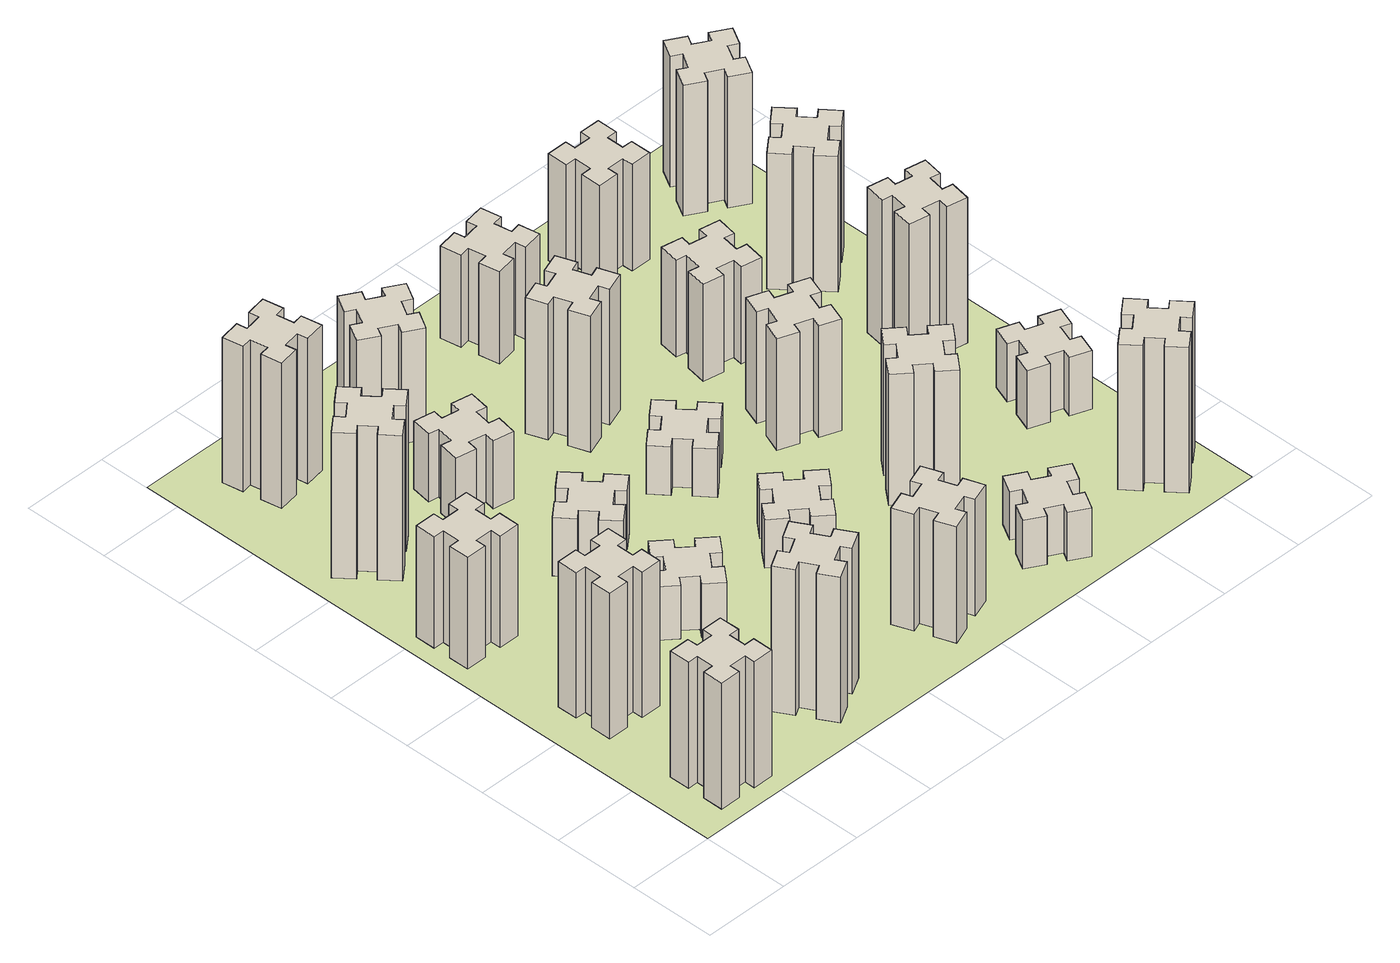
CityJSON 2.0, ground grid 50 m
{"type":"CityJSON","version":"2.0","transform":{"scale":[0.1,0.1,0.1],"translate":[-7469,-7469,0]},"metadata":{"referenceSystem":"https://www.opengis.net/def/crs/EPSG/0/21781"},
"CityObjects":{
"building1":{"type":"Building","attributes":{"class":"1000","function":"1000","usage":"1000","yearOfConstruction":2016,"roofType":"1000","measuredHeight":78,"storeysAboveGround":30,"storeysBelowGround":0},"geometry":[{"type":"Solid","lod":"1","boundaries":[[[[0,1,2,3,4,5,6,7,8,9,10,11,12,13,14,15,16,17,18,19]],[[17,16,20,21]],[[16,15,22,20]],[[15,14,23,22]],[[14,13,24,23]],[[13,12,25,24]],[[12,11,26,25]],[[11,10,27,26]],[[10,9,28,27]],[[9,8,29,28]],[[8,7,30,29]],[[7,6,31,30]],[[6,5,32,31]],[[5,4,33,32]],[[4,3,34,33]],[[3,2,35,34]],[[2,1,36,35]],[[1,0,37,36]],[[0,19,38,37]],[[19,18,39,38]],[[18,17,21,39]],[[24,25,26,27,28,29,30,31,32,33,34,35,36,37,38,39,21,20,22,23]]]]}]},
"building2":{"type":"Building","attributes":{"class":"1000","function":"1000","usage":"1000","yearOfConstruction":2016,"roofType":"1000","measuredHeight":90,"storeysAboveGround":30,"storeysBelowGround":0},"geometry":[{"type":"Solid","lod":"1","boundaries":[[[[40,41,42,43,44,45,46,47,48,49,50,51,52,53,54,55,56,57,58,59]],[[57,56,60,61]],[[56,55,62,60]],[[55,54,63,62]],[[54,53,64,63]],[[53,52,65,64]],[[52,51,66,65]],[[51,50,67,66]],[[50,49,68,67]],[[49,48,69,68]],[[48,47,70,69]],[[47,46,71,70]],[[46,45,72,71]],[[45,44,73,72]],[[44,43,74,73]],[[43,42,75,74]],[[42,41,76,75]],[[41,40,77,76]],[[40,59,78,77]],[[59,58,79,78]],[[58,57,61,79]],[[64,65,66,67,68,69,70,71,72,73,74,75,76,77,78,79,61,60,62,63]]]]}]},
"building3":{"type":"Building","attributes":{"class":"1000","function":"1000","usage":"1000","yearOfConstruction":2016,"roofType":"1000","measuredHeight":69,"storeysAboveGround":30,"storeysBelowGround":0},"geometry":[{"type":"Solid","lod":"1","boundaries":[[[[80,81,82,83,84,85,86,87,88,89,90,91,92,93,94,95,96,97,98,99]],[[97,96,100,101]],[[96,95,102,100]],[[95,94,103,102]],[[94,93,104,103]],[[93,92,105,104]],[[92,91,106,105]],[[91,90,107,106]],[[90,89,108,107]],[[89,88,109,108]],[[88,87,110,109]],[[87,86,111,110]],[[86,85,112,111]],[[85,84,113,112]],[[84,83,114,113]],[[83,82,115,114]],[[82,81,116,115]],[[81,80,117,116]],[[80,99,118,117]],[[99,98,119,118]],[[98,97,101,119]],[[104,105,106,107,108,109,110,111,112,113,114,115,116,117,118,119,101,100,102,103]]]]}]},
"building4":{"type":"Building","attributes":{"class":"1000","function":"1000","usage":"1000","yearOfConstruction":2016,"roofType":"1000","measuredHeight":90,"storeysAboveGround":30,"storeysBelowGround":0},"geometry":[{"type":"Solid","lod":"1","boundaries":[[[[120,121,122,123,124,125,126,127,128,129,130,131,132,133,134,135,136,137,138,139]],[[137,136,140,141]],[[136,135,142,140]],[[135,134,143,142]],[[134,133,144,143]],[[133,132,145,144]],[[132,131,146,145]],[[131,130,147,146]],[[130,129,148,147]],[[129,128,149,148]],[[128,127,150,149]],[[127,126,151,150]],[[126,125,152,151]],[[125,124,153,152]],[[124,123,154,153]],[[123,122,155,154]],[[122,121,156,155]],[[121,120,157,156]],[[120,139,158,157]],[[139,138,159,158]],[[138,137,141,159]],[[144,145,146,147,148,149,150,151,152,153,154,155,156,157,158,159,141,140,142,143]]]]}]},
"building5":{"type":"Building","attributes":{"class":"1000","function":"1000","usage":"1000","yearOfConstruction":2016,"roofType":"1000","measuredHeight":90,"storeysAboveGround":30,"storeysBelowGround":0},"geometry":[{"type":"Solid","lod":"1","boundaries":[[[[160,161,162,163,164,165,166,167,168,169,170,171,172,173,174,175,176,177,178,179]],[[177,176,180,181]],[[176,175,182,180]],[[175,174,183,182]],[[174,173,184,183]],[[173,172,185,184]],[[172,171,186,185]],[[171,170,187,186]],[[170,169,188,187]],[[169,168,189,188]],[[168,167,190,189]],[[167,166,191,190]],[[166,165,192,191]],[[165,164,193,192]],[[164,163,194,193]],[[163,162,195,194]],[[162,161,196,195]],[[161,160,197,196]],[[160,179,198,197]],[[179,178,199,198]],[[178,177,181,199]],[[184,185,186,187,188,189,190,191,192,193,194,195,196,197,198,199,181,180,182,183]]]]}]},
"building6":{"type":"Building","attributes":{"class":"1000","function":"1000","usage":"1000","yearOfConstruction":2016,"roofType":"1000","measuredHeight":90,"storeysAboveGround":30,"storeysBelowGround":0},"geometry":[{"type":"Solid","lod":"1","boundaries":[[[[200,201,202,203,204,205,206,207,208,209,210,211,212,213,214,215,216,217,218,219]],[[217,216,220,221]],[[216,215,222,220]],[[215,214,223,222]],[[214,213,224,223]],[[213,212,225,224]],[[212,211,226,225]],[[211,210,227,226]],[[210,209,228,227]],[[209,208,229,228]],[[208,207,230,229]],[[207,206,231,230]],[[206,205,232,231]],[[205,204,233,232]],[[204,203,234,233]],[[203,202,235,234]],[[202,201,236,235]],[[201,200,237,236]],[[200,219,238,237]],[[219,218,239,238]],[[218,217,221,239]],[[224,225,226,227,228,229,230,231,232,233,234,235,236,237,238,239,221,220,222,223]]]]}]},
"building7":{"type":"Building","attributes":{"class":"1000","function":"1000","usage":"1000","yearOfConstruction":2016,"roofType":"1000","measuredHeight":33,"storeysAboveGround":30,"storeysBelowGround":0},"geometry":[{"type":"Solid","lod":"1","boundaries":[[[[240,241,242,243,244,245,246,247,248,249,250,251,252,253,254,255,256,257,258,259]],[[257,256,260,261]],[[256,255,262,260]],[[255,254,263,262]],[[254,253,264,263]],[[253,252,265,264]],[[252,251,266,265]],[[251,250,267,266]],[[250,249,268,267]],[[249,248,269,268]],[[248,247,270,269]],[[247,246,271,270]],[[246,245,272,271]],[[245,244,273,272]],[[244,243,274,273]],[[243,242,275,274]],[[242,241,276,275]],[[241,240,277,276]],[[240,259,278,277]],[[259,258,279,278]],[[258,257,261,279]],[[264,265,266,267,268,269,270,271,272,273,274,275,276,277,278,279,261,260,262,263]]]]}]},
"building8":{"type":"Building","attributes":{"class":"1000","function":"1000","usage":"1000","yearOfConstruction":2016,"roofType":"1000","measuredHeight":36,"storeysAboveGround":30,"storeysBelowGround":0},"geometry":[{"type":"Solid","lod":"1","boundaries":[[[[280,281,282,283,284,285,286,287,288,289,290,291,292,293,294,295,296,297,298,299]],[[297,296,300,301]],[[296,295,302,300]],[[295,294,303,302]],[[294,293,304,303]],[[293,292,305,304]],[[292,291,306,305]],[[291,290,307,306]],[[290,289,308,307]],[[289,288,309,308]],[[288,287,310,309]],[[287,286,311,310]],[[286,285,312,311]],[[285,284,313,312]],[[284,283,314,313]],[[283,282,315,314]],[[282,281,316,315]],[[281,280,317,316]],[[280,299,318,317]],[[299,298,319,318]],[[298,297,301,319]],[[304,305,306,307,308,309,310,311,312,313,314,315,316,317,318,319,301,300,302,303]]]]}]},
"building9":{"type":"Building","attributes":{"class":"1000","function":"1000","usage":"1000","yearOfConstruction":2016,"roofType":"1000","measuredHeight":42,"storeysAboveGround":30,"storeysBelowGround":0},"geometry":[{"type":"Solid","lod":"1","boundaries":[[[[320,321,322,323,324,325,326,327,328,329,330,331,332,333,334,335,336,337,338,339]],[[337,336,340,341]],[[336,335,342,340]],[[335,334,343,342]],[[334,333,344,343]],[[333,332,345,344]],[[332,331,346,345]],[[331,330,347,346]],[[330,329,348,347]],[[329,328,349,348]],[[328,327,350,349]],[[327,326,351,350]],[[326,325,352,351]],[[325,324,353,352]],[[324,323,354,353]],[[323,322,355,354]],[[322,321,356,355]],[[321,320,357,356]],[[320,339,358,357]],[[339,338,359,358]],[[338,337,341,359]],[[344,345,346,347,348,349,350,351,352,353,354,355,356,357,358,359,341,340,342,343]]]]}]},
"building10":{"type":"Building","attributes":{"class":"1000","function":"1000","usage":"1000","yearOfConstruction":2016,"roofType":"1000","measuredHeight":72,"storeysAboveGround":30,"storeysBelowGround":0},"geometry":[{"type":"Solid","lod":"1","boundaries":[[[[360,361,362,363,364,365,366,367,368,369,370,371,372,373,374,375,376,377,378,379]],[[377,376,380,381]],[[376,375,382,380]],[[375,374,383,382]],[[374,373,384,383]],[[373,372,385,384]],[[372,371,386,385]],[[371,370,387,386]],[[370,369,388,387]],[[369,368,389,388]],[[368,367,390,389]],[[367,366,391,390]],[[366,365,392,391]],[[365,364,393,392]],[[364,363,394,393]],[[363,362,395,394]],[[362,361,396,395]],[[361,360,397,396]],[[360,379,398,397]],[[379,378,399,398]],[[378,377,381,399]],[[384,385,386,387,388,389,390,391,392,393,394,395,396,397,398,399,381,380,382,383]]]]}]},
"building11":{"type":"Building","attributes":{"class":"1000","function":"1000","usage":"1000","yearOfConstruction":2016,"roofType":"1000","measuredHeight":69,"storeysAboveGround":30,"storeysBelowGround":0},"geometry":[{"type":"Solid","lod":"1","boundaries":[[[[400,401,402,403,404,405,406,407,408,409,410,411,412,413,414,415,416,417,418,419]],[[417,416,420,421]],[[416,415,422,420]],[[415,414,423,422]],[[414,413,424,423]],[[413,412,425,424]],[[412,411,426,425]],[[411,410,427,426]],[[410,409,428,427]],[[409,408,429,428]],[[408,407,430,429]],[[407,406,431,430]],[[406,405,432,431]],[[405,404,433,432]],[[404,403,434,433]],[[403,402,435,434]],[[402,401,436,435]],[[401,400,437,436]],[[400,419,438,437]],[[419,418,439,438]],[[418,417,421,439]],[[424,425,426,427,428,429,430,431,432,433,434,435,436,437,438,439,421,420,422,423]]]]}]},
"building12":{"type":"Building","attributes":{"class":"1000","function":"1000","usage":"1000","yearOfConstruction":2016,"roofType":"1000","measuredHeight":30,"storeysAboveGround":30,"storeysBelowGround":0},"geometry":[{"type":"Solid","lod":"1","boundaries":[[[[440,441,442,443,444,445,446,447,448,449,450,451,452,453,454,455,456,457,458,459]],[[457,456,460,461]],[[456,455,462,460]],[[455,454,463,462]],[[454,453,464,463]],[[453,452,465,464]],[[452,451,466,465]],[[451,450,467,466]],[[450,449,468,467]],[[449,448,469,468]],[[448,447,470,469]],[[447,446,471,470]],[[446,445,472,471]],[[445,444,473,472]],[[444,443,474,473]],[[443,442,475,474]],[[442,441,476,475]],[[441,440,477,476]],[[440,459,478,477]],[[459,458,479,478]],[[458,457,461,479]],[[464,465,466,467,468,469,470,471,472,473,474,475,476,477,478,479,461,460,462,463]]]]}]},
"building13":{"type":"Building","attributes":{"class":"1000","function":"1000","usage":"1000","yearOfConstruction":2016,"roofType":"1000","measuredHeight":30,"storeysAboveGround":30,"storeysBelowGround":0},"geometry":[{"type":"Solid","lod":"1","boundaries":[[[[480,481,482,483,484,485,486,487,488,489,490,491,492,493,494,495,496,497,498,499]],[[497,496,500,501]],[[496,495,502,500]],[[495,494,503,502]],[[494,493,504,503]],[[493,492,505,504]],[[492,491,506,505]],[[491,490,507,506]],[[490,489,508,507]],[[489,488,509,508]],[[488,487,510,509]],[[487,486,511,510]],[[486,485,512,511]],[[485,484,513,512]],[[484,483,514,513]],[[483,482,515,514]],[[482,481,516,515]],[[481,480,517,516]],[[480,499,518,517]],[[499,498,519,518]],[[498,497,501,519]],[[504,505,506,507,508,509,510,511,512,513,514,515,516,517,518,519,501,500,502,503]]]]}]},
"building14":{"type":"Building","attributes":{"class":"1000","function":"1000","usage":"1000","yearOfConstruction":2016,"roofType":"1000","measuredHeight":84,"storeysAboveGround":30,"storeysBelowGround":0},"geometry":[{"type":"Solid","lod":"1","boundaries":[[[[520,521,522,523,524,525,526,527,528,529,530,531,532,533,534,535,536,537,538,539]],[[537,536,540,541]],[[536,535,542,540]],[[535,534,543,542]],[[534,533,544,543]],[[533,532,545,544]],[[532,531,546,545]],[[531,530,547,546]],[[530,529,548,547]],[[529,528,549,548]],[[528,527,550,549]],[[527,526,551,550]],[[526,525,552,551]],[[525,524,553,552]],[[524,523,554,553]],[[523,522,555,554]],[[522,521,556,555]],[[521,520,557,556]],[[520,539,558,557]],[[539,538,559,558]],[[538,537,541,559]],[[544,545,546,547,548,549,550,551,552,553,554,555,556,557,558,559,541,540,542,543]]]]}]},
"building15":{"type":"Building","attributes":{"class":"1000","function":"1000","usage":"1000","yearOfConstruction":2016,"roofType":"1000","measuredHeight":30,"storeysAboveGround":30,"storeysBelowGround":0},"geometry":[{"type":"Solid","lod":"1","boundaries":[[[[560,561,562,563,564,565,566,567,568,569,570,571,572,573,574,575,576,577,578,579]],[[577,576,580,581]],[[576,575,582,580]],[[575,574,583,582]],[[574,573,584,583]],[[573,572,585,584]],[[572,571,586,585]],[[571,570,587,586]],[[570,569,588,587]],[[569,568,589,588]],[[568,567,590,589]],[[567,566,591,590]],[[566,565,592,591]],[[565,564,593,592]],[[564,563,594,593]],[[563,562,595,594]],[[562,561,596,595]],[[561,560,597,596]],[[560,579,598,597]],[[579,578,599,598]],[[578,577,581,599]],[[584,585,586,587,588,589,590,591,592,593,594,595,596,597,598,599,581,580,582,583]]]]}]},
"building16":{"type":"Building","attributes":{"class":"1000","function":"1000","usage":"1000","yearOfConstruction":2016,"roofType":"1000","measuredHeight":81,"storeysAboveGround":30,"storeysBelowGround":0},"geometry":[{"type":"Solid","lod":"1","boundaries":[[[[600,601,602,603,604,605,606,607,608,609,610,611,612,613,614,615,616,617,618,619]],[[617,616,620,621]],[[616,615,622,620]],[[615,614,623,622]],[[614,613,624,623]],[[613,612,625,624]],[[612,611,626,625]],[[611,610,627,626]],[[610,609,628,627]],[[609,608,629,628]],[[608,607,630,629]],[[607,606,631,630]],[[606,605,632,631]],[[605,604,633,632]],[[604,603,634,633]],[[603,602,635,634]],[[602,601,636,635]],[[601,600,637,636]],[[600,619,638,637]],[[619,618,639,638]],[[618,617,621,639]],[[624,625,626,627,628,629,630,631,632,633,634,635,636,637,638,639,621,620,622,623]]]]}]},
"building17":{"type":"Building","attributes":{"class":"1000","function":"1000","usage":"1000","yearOfConstruction":2016,"roofType":"1000","measuredHeight":57,"storeysAboveGround":30,"storeysBelowGround":0},"geometry":[{"type":"Solid","lod":"1","boundaries":[[[[640,641,642,643,644,645,646,647,648,649,650,651,652,653,654,655,656,657,658,659]],[[657,656,660,661]],[[656,655,662,660]],[[655,654,663,662]],[[654,653,664,663]],[[653,652,665,664]],[[652,651,666,665]],[[651,650,667,666]],[[650,649,668,667]],[[649,648,669,668]],[[648,647,670,669]],[[647,646,671,670]],[[646,645,672,671]],[[645,644,673,672]],[[644,643,674,673]],[[643,642,675,674]],[[642,641,676,675]],[[641,640,677,676]],[[640,659,678,677]],[[659,658,679,678]],[[658,657,661,679]],[[664,665,666,667,668,669,670,671,672,673,674,675,676,677,678,679,661,660,662,663]]]]}]},
"building18":{"type":"Building","attributes":{"class":"1000","function":"1000","usage":"1000","yearOfConstruction":2016,"roofType":"1000","measuredHeight":69,"storeysAboveGround":30,"storeysBelowGround":0},"geometry":[{"type":"Solid","lod":"1","boundaries":[[[[680,681,682,683,684,685,686,687,688,689,690,691,692,693,694,695,696,697,698,699]],[[697,696,700,701]],[[696,695,702,700]],[[695,694,703,702]],[[694,693,704,703]],[[693,692,705,704]],[[692,691,706,705]],[[691,690,707,706]],[[690,689,708,707]],[[689,688,709,708]],[[688,687,710,709]],[[687,686,711,710]],[[686,685,712,711]],[[685,684,713,712]],[[684,683,714,713]],[[683,682,715,714]],[[682,681,716,715]],[[681,680,717,716]],[[680,699,718,717]],[[699,698,719,718]],[[698,697,701,719]],[[704,705,706,707,708,709,710,711,712,713,714,715,716,717,718,719,701,700,702,703]]]]}]},
"building19":{"type":"Building","attributes":{"class":"1000","function":"1000","usage":"1000","yearOfConstruction":2016,"roofType":"1000","measuredHeight":60,"storeysAboveGround":30,"storeysBelowGround":0},"geometry":[{"type":"Solid","lod":"1","boundaries":[[[[720,721,722,723,724,725,726,727,728,729,730,731,732,733,734,735,736,737,738,739]],[[737,736,740,741]],[[736,735,742,740]],[[735,734,743,742]],[[734,733,744,743]],[[733,732,745,744]],[[732,731,746,745]],[[731,730,747,746]],[[730,729,748,747]],[[729,728,749,748]],[[728,727,750,749]],[[727,726,751,750]],[[726,725,752,751]],[[725,724,753,752]],[[724,723,754,753]],[[723,722,755,754]],[[722,721,756,755]],[[721,720,757,756]],[[720,739,758,757]],[[739,738,759,758]],[[738,737,741,759]],[[744,745,746,747,748,749,750,751,752,753,754,755,756,757,758,759,741,740,742,743]]]]}]},
"building20":{"type":"Building","attributes":{"class":"1000","function":"1000","usage":"1000","yearOfConstruction":2016,"roofType":"1000","measuredHeight":90,"storeysAboveGround":30,"storeysBelowGround":0},"geometry":[{"type":"Solid","lod":"1","boundaries":[[[[760,761,762,763,764,765,766,767,768,769,770,771,772,773,774,775,776,777,778,779]],[[777,776,780,781]],[[776,775,782,780]],[[775,774,783,782]],[[774,773,784,783]],[[773,772,785,784]],[[772,771,786,785]],[[771,770,787,786]],[[770,769,788,787]],[[769,768,789,788]],[[768,767,790,789]],[[767,766,791,790]],[[766,765,792,791]],[[765,764,793,792]],[[764,763,794,793]],[[763,762,795,794]],[[762,761,796,795]],[[761,760,797,796]],[[760,779,798,797]],[[779,778,799,798]],[[778,777,781,799]],[[784,785,786,787,788,789,790,791,792,793,794,795,796,797,798,799,781,780,782,783]]]]}]},
"building21":{"type":"Building","attributes":{"class":"1000","function":"1000","usage":"1000","yearOfConstruction":2016,"roofType":"1000","measuredHeight":66,"storeysAboveGround":30,"storeysBelowGround":0},"geometry":[{"type":"Solid","lod":"1","boundaries":[[[[800,801,802,803,804,805,806,807,808,809,810,811,812,813,814,815,816,817,818,819]],[[817,816,820,821]],[[816,815,822,820]],[[815,814,823,822]],[[814,813,824,823]],[[813,812,825,824]],[[812,811,826,825]],[[811,810,827,826]],[[810,809,828,827]],[[809,808,829,828]],[[808,807,830,829]],[[807,806,831,830]],[[806,805,832,831]],[[805,804,833,832]],[[804,803,834,833]],[[803,802,835,834]],[[802,801,836,835]],[[801,800,837,836]],[[800,819,838,837]],[[819,818,839,838]],[[818,817,821,839]],[[824,825,826,827,828,829,830,831,832,833,834,835,836,837,838,839,821,820,822,823]]]]}]},
"building22":{"type":"Building","attributes":{"class":"1000","function":"1000","usage":"1000","yearOfConstruction":2016,"roofType":"1000","measuredHeight":36,"storeysAboveGround":30,"storeysBelowGround":0},"geometry":[{"type":"Solid","lod":"1","boundaries":[[[[840,841,842,843,844,845,846,847,848,849,850,851,852,853,854,855,856,857,858,859]],[[857,856,860,861]],[[856,855,862,860]],[[855,854,863,862]],[[854,853,864,863]],[[853,852,865,864]],[[852,851,866,865]],[[851,850,867,866]],[[850,849,868,867]],[[849,848,869,868]],[[848,847,870,869]],[[847,846,871,870]],[[846,845,872,871]],[[845,844,873,872]],[[844,843,874,873]],[[843,842,875,874]],[[842,841,876,875]],[[841,840,877,876]],[[840,859,878,877]],[[859,858,879,878]],[[858,857,861,879]],[[864,865,866,867,868,869,870,871,872,873,874,875,876,877,878,879,861,860,862,863]]]]}]},
"building23":{"type":"Building","attributes":{"class":"1000","function":"1000","usage":"1000","yearOfConstruction":2016,"roofType":"1000","measuredHeight":90,"storeysAboveGround":30,"storeysBelowGround":0},"geometry":[{"type":"Solid","lod":"1","boundaries":[[[[880,881,882,883,884,885,886,887,888,889,890,891,892,893,894,895,896,897,898,899]],[[897,896,900,901]],[[896,895,902,900]],[[895,894,903,902]],[[894,893,904,903]],[[893,892,905,904]],[[892,891,906,905]],[[891,890,907,906]],[[890,889,908,907]],[[889,888,909,908]],[[888,887,910,909]],[[887,886,911,910]],[[886,885,912,911]],[[885,884,913,912]],[[884,883,914,913]],[[883,882,915,914]],[[882,881,916,915]],[[881,880,917,916]],[[880,899,918,917]],[[899,898,919,918]],[[898,897,901,919]],[[904,905,906,907,908,909,910,911,912,913,914,915,916,917,918,919,901,900,902,903]]]]}]},
"building24":{"type":"Building","attributes":{"class":"1000","function":"1000","usage":"1000","yearOfConstruction":2016,"roofType":"1000","measuredHeight":84,"storeysAboveGround":30,"storeysBelowGround":0},"geometry":[{"type":"Solid","lod":"1","boundaries":[[[[920,921,922,923,924,925,926,927,928,929,930,931,932,933,934,935,936,937,938,939]],[[937,936,940,941]],[[936,935,942,940]],[[935,934,943,942]],[[934,933,944,943]],[[933,932,945,944]],[[932,931,946,945]],[[931,930,947,946]],[[930,929,948,947]],[[929,928,949,948]],[[928,927,950,949]],[[927,926,951,950]],[[926,925,952,951]],[[925,924,953,952]],[[924,923,954,953]],[[923,922,955,954]],[[922,921,956,955]],[[921,920,957,956]],[[920,939,958,957]],[[939,938,959,958]],[[938,937,941,959]],[[944,945,946,947,948,949,950,951,952,953,954,955,956,957,958,959,941,940,942,943]]]]}]},
"building25":{"type":"Building","attributes":{"class":"1000","function":"1000","usage":"1000","yearOfConstruction":2016,"roofType":"1000","measuredHeight":81,"storeysAboveGround":30,"storeysBelowGround":0},"geometry":[{"type":"Solid","lod":"1","boundaries":[[[[960,961,962,963,964,965,966,967,968,969,970,971,972,973,974,975,976,977,978,979]],[[977,976,980,981]],[[976,975,982,980]],[[975,974,983,982]],[[974,973,984,983]],[[973,972,985,984]],[[972,971,986,985]],[[971,970,987,986]],[[970,969,988,987]],[[969,968,989,988]],[[968,967,990,989]],[[967,966,991,990]],[[966,965,992,991]],[[965,964,993,992]],[[964,963,994,993]],[[963,962,995,994]],[[962,961,996,995]],[[961,960,997,996]],[[960,979,998,997]],[[979,978,999,998]],[[978,977,981,999]],[[984,985,986,987,988,989,990,991,992,993,994,995,996,997,998,999,981,980,982,983]]]]}]},
"landuse1":{"type":"LandUse","attributes":{"name":"plot1","function":"1010"},"geometry":[{"type":"MultiSurface","lod":"1","boundaries":[[[1000,1001,1002,1003]]]}]}
},
"vertices":[
[265,325,0],[265,225,0],[205,225,0],[205,105,0],[325,105,0],[325,165,0],[425,165,0],[425,105,0],[545,105,0],[545,225,0],[485,225,0],[485,325,0],[545,325,0],[545,445,0],[425,445,0],[425,385,0],[325,385,0],[325,445,0],[205,445,0],[205,325,0],[325,385,780],[325,445,780],[425,385,780],[425,445,780],[545,445,780],[545,325,780],[485,325,780],[485,225,780],[545,225,780],[545,105,780],[425,105,780],[425,165,780],[325,165,780],[325,105,780],[205,105,780],[205,225,780],[265,225,780],[265,325,780],[205,325,780],[205,445,780],
[265,1065,0],[265,965,0],[205,965,0],[205,845,0],[325,845,0],[325,905,0],[425,905,0],[425,845,0],[545,845,0],[545,965,0],[485,965,0],[485,1065,0],[545,1065,0],[545,1185,0],[425,1185,0],[425,1125,0],[325,1125,0],[325,1185,0],[205,1185,0],[205,1065,0],[325,1125,900],[325,1185,900],[425,1125,900],[425,1185,900],[545,1185,900],[545,1065,900],[485,1065,900],[485,965,900],[545,965,900],[545,845,900],[425,845,900],[425,905,900],[325,905,900],[325,845,900],[205,845,900],[205,965,900],[265,965,900],[265,1065,900],[205,1065,900],[205,1185,900],
[325,1965,0],[225,1965,0],[225,2025,0],[105,2025,0],[105,1905,0],[165,1905,0],[165,1805,0],[105,1805,0],[105,1685,0],[225,1685,0],[225,1745,0],[325,1745,0],[325,1685,0],[445,1685,0],[445,1805,0],[385,1805,0],[385,1905,0],[445,1905,0],[445,2025,0],[325,2025,0],[385,1905,690],[445,1905,690],[385,1805,690],[445,1805,690],[445,1685,690],[325,1685,690],[325,1745,690],[225,1745,690],[225,1685,690],[105,1685,690],[105,1805,690],[165,1805,690],[165,1905,690],[105,1905,690],[105,2025,690],[225,2025,690],[225,1965,690],[325,1965,690],[325,2025,690],[445,2025,690],
[492,2628,0],[427,2704,0],[473,2743,0],[396,2835,0],[304,2758,0],[343,2712,0],[266,2647,0],[228,2693,0],[136,2616,0],[213,2524,0],[259,2563,0],[323,2486,0],[277,2448,0],[354,2356,0],[446,2433,0],[408,2479,0],[484,2543,0],[523,2497,0],[615,2574,0],[538,2666,0],[484,2543,900],[523,2497,900],[408,2479,900],[446,2433,900],[354,2356,900],[277,2448,900],[323,2486,900],[259,2563,900],[213,2524,900],[136,2616,900],[228,2693,900],[266,2647,900],[343,2712,900],[304,2758,900],[396,2835,900],[473,2743,900],[427,2704,900],[492,2628,900],[538,2666,900],[615,2574,900],
[1127,255,0],[1214,305,0],[1244,253,0],[1348,313,0],[1288,417,0],[1236,387,0],[1186,474,0],[1238,504,0],[1178,608,0],[1074,548,0],[1104,496,0],[1017,446,0],[987,498,0],[883,438,0],[943,334,0],[995,364,0],[1045,277,0],[993,247,0],[1053,143,0],[1157,203,0],[1045,277,900],[993,247,900],[995,364,900],[943,334,900],[883,438,900],[987,498,900],[1017,446,900],[1104,496,900],[1074,548,900],[1178,608,900],[1238,504,900],[1186,474,900],[1236,387,900],[1288,417,900],[1348,313,900],[1244,253,900],[1214,305,900],[1127,255,900],[1157,203,900],[1053,143,900],
[592,3305,0],[575,3404,0],[634,3414,0],[613,3532,0],[495,3511,0],[505,3452,0],[407,3435,0],[397,3494,0],[278,3473,0],[299,3355,0],[358,3365,0],[376,3267,0],[317,3257,0],[337,3138,0],[456,3159,0],[445,3218,0],[544,3236,0],[554,3177,0],[672,3197,0],[651,3316,0],[544,3236,900],[554,3177,900],[445,3218,900],[456,3159,900],[337,3138,900],[317,3257,900],[376,3267,900],[358,3365,900],[299,3355,900],[278,3473,900],[397,3494,900],[407,3435,900],[505,3452,900],[495,3511,900],[613,3532,900],[634,3414,900],[575,3404,900],[592,3305,900],[651,3316,900],[672,3197,900],
[1224,1267,0],[1148,1332,0],[1186,1378,0],[1094,1455,0],[1017,1363,0],[1063,1324,0],[999,1248,0],[953,1286,0],[876,1194,0],[968,1117,0],[1006,1163,0],[1083,1099,0],[1044,1053,0],[1136,976,0],[1213,1068,0],[1167,1106,0],[1232,1183,0],[1278,1144,0],[1355,1236,0],[1263,1313,0],[1232,1183,330],[1278,1144,330],[1167,1106,330],[1213,1068,330],[1136,976,330],[1044,1053,330],[1083,1099,330],[1006,1163,330],[968,1117,330],[876,1194,330],[953,1286,330],[999,1248,330],[1063,1324,330],[1017,1363,330],[1094,1455,330],[1186,1378,330],[1148,1332,330],[1224,1267,330],[1263,1313,330],[1355,1236,330],
[1083,1972,0],[1006,1907,0],[968,1953,0],[876,1876,0],[953,1784,0],[999,1823,0],[1063,1746,0],[1017,1708,0],[1094,1616,0],[1186,1693,0],[1148,1739,0],[1224,1803,0],[1263,1757,0],[1355,1834,0],[1278,1926,0],[1232,1888,0],[1167,1964,0],[1213,2003,0],[1136,2095,0],[1044,2018,0],[1167,1964,360],[1213,2003,360],[1232,1888,360],[1278,1926,360],[1355,1834,360],[1263,1757,360],[1224,1803,360],[1148,1739,360],[1186,1693,360],[1094,1616,360],[1017,1708,360],[1063,1746,360],[999,1823,360],[953,1784,360],[876,1876,360],[968,1953,360],[1006,1907,360],[1083,1972,360],[1044,2018,360],[1136,2095,360],
[1115,2527,0],[1132,2625,0],[1191,2615,0],[1212,2733,0],[1094,2754,0],[1084,2695,0],[985,2712,0],[996,2771,0],[877,2792,0],[857,2674,0],[916,2664,0],[898,2565,0],[839,2576,0],[818,2457,0],[937,2437,0],[947,2496,0],[1045,2478,0],[1035,2419,0],[1153,2398,0],[1174,2517,0],[1045,2478,420],[1035,2419,420],[947,2496,420],[937,2437,420],[818,2457,420],[839,2576,420],[898,2565,420],[916,2664,420],[857,2674,420],[877,2792,420],[996,2771,420],[985,2712,420],[1084,2695,420],[1094,2754,420],[1212,2733,420],[1191,2615,420],[1132,2625,420],[1115,2527,420],[1174,2517,420],[1153,2398,420],
[1965,496,0],[1871,462,0],[1850,518,0],[1737,477,0],[1779,364,0],[1835,385,0],[1869,291,0],[1813,270,0],[1854,157,0],[1967,199,0],[1946,255,0],[2040,289,0],[2060,233,0],[2173,274,0],[2132,387,0],[2076,366,0],[2042,460,0],[2098,480,0],[2057,593,0],[1944,552,0],[2042,460,720],[2098,480,720],[2076,366,720],[2132,387,720],[2173,274,720],[2060,233,720],[2040,289,720],[1946,255,720],[1967,199,720],[1854,157,720],[1813,270,720],[1869,291,720],[1835,385,720],[1779,364,720],[1737,477,720],[1850,518,720],[1871,462,720],[1965,496,720],[1944,552,720],[2057,593,720],
[1186,3137,0],[1236,3224,0],[1288,3194,0],[1348,3298,0],[1244,3358,0],[1214,3306,0],[1127,3356,0],[1157,3408,0],[1053,3468,0],[993,3364,0],[1045,3334,0],[995,3247,0],[943,3277,0],[883,3173,0],[987,3113,0],[1017,3165,0],[1104,3115,0],[1074,3063,0],[1178,3003,0],[1238,3107,0],[1104,3115,690],[1074,3063,690],[1017,3165,690],[987,3113,690],[883,3173,690],[943,3277,690],[995,3247,690],[1045,3334,690],[993,3364,690],[1053,3468,690],[1157,3408,690],[1127,3356,690],[1214,3306,690],[1244,3358,690],[1348,3298,690],[1288,3194,690],[1236,3224,690],[1186,3137,690],[1238,3107,690],[1178,3003,690],
[1746,1163,0],[1823,1099,0],[1784,1053,0],[1876,976,0],[1953,1068,0],[1907,1106,0],[1972,1183,0],[2018,1144,0],[2095,1236,0],[2003,1313,0],[1964,1267,0],[1888,1332,0],[1926,1378,0],[1834,1455,0],[1757,1363,0],[1803,1324,0],[1739,1248,0],[1693,1286,0],[1616,1194,0],[1708,1117,0],[1739,1248,300],[1693,1286,300],[1803,1324,300],[1757,1363,300],[1834,1455,300],[1926,1378,300],[1888,1332,300],[1964,1267,300],[2003,1313,300],[2095,1236,300],[2018,1144,300],[1972,1183,300],[1907,1106,300],[1953,1068,300],[1876,976,300],[1784,1053,300],[1823,1099,300],[1746,1163,300],[1708,1117,300],[1616,1194,300],
[1972,1988,0],[1907,2064,0],[1953,2103,0],[1876,2195,0],[1784,2118,0],[1823,2072,0],[1746,2007,0],[1708,2053,0],[1616,1976,0],[1693,1884,0],[1739,1923,0],[1803,1846,0],[1757,1808,0],[1834,1716,0],[1926,1793,0],[1888,1839,0],[1964,1903,0],[2003,1857,0],[2095,1934,0],[2018,2026,0],[1964,1903,300],[2003,1857,300],[1888,1839,300],[1926,1793,300],[1834,1716,300],[1757,1808,300],[1803,1846,300],[1739,1923,300],[1693,1884,300],[1616,1976,300],[1708,2053,300],[1746,2007,300],[1823,2072,300],[1784,2118,300],[1876,2195,300],[1953,2103,300],[1907,2064,300],[1972,1988,300],[2018,2026,300],[2095,1934,300],
[1876,2586,0],[1842,2680,0],[1898,2700,0],[1857,2813,0],[1744,2772,0],[1765,2716,0],[1671,2682,0],[1650,2738,0],[1537,2697,0],[1579,2584,0],[1635,2605,0],[1669,2511,0],[1613,2490,0],[1654,2377,0],[1767,2419,0],[1746,2475,0],[1840,2509,0],[1860,2453,0],[1973,2494,0],[1932,2607,0],[1840,2509,840],[1860,2453,840],[1746,2475,840],[1767,2419,840],[1654,2377,840],[1613,2490,840],[1669,2511,840],[1635,2605,840],[1579,2584,840],[1537,2697,840],[1650,2738,840],[1671,2682,840],[1765,2716,840],[1744,2772,840],[1857,2813,840],[1898,2700,840],[1842,2680,840],[1876,2586,840],[1932,2607,840],[1973,2494,840],
[2794,446,0],[2707,496,0],[2737,548,0],[2633,608,0],[2573,504,0],[2625,474,0],[2575,387,0],[2523,417,0],[2463,313,0],[2567,253,0],[2597,305,0],[2684,255,0],[2654,203,0],[2758,143,0],[2818,247,0],[2766,277,0],[2816,364,0],[2868,334,0],[2928,438,0],[2824,498,0],[2816,364,300],[2868,334,300],[2766,277,300],[2818,247,300],[2758,143,300],[2654,203,300],[2684,255,300],[2597,305,300],[2567,253,300],[2463,313,300],[2523,417,300],[2575,387,300],[2625,474,300],[2573,504,300],[2633,608,300],[2737,548,300],[2707,496,300],[2794,446,300],[2824,498,300],[2928,438,300],
[2647,1006,0],[2712,1083,0],[2758,1044,0],[2835,1136,0],[2743,1213,0],[2704,1167,0],[2628,1232,0],[2666,1278,0],[2574,1355,0],[2497,1263,0],[2543,1224,0],[2479,1148,0],[2433,1186,0],[2356,1094,0],[2448,1017,0],[2486,1063,0],[2563,999,0],[2524,953,0],[2616,876,0],[2693,968,0],[2563,999,810],[2524,953,810],[2486,1063,810],[2448,1017,810],[2356,1094,810],[2433,1186,810],[2479,1148,810],[2543,1224,810],[2497,1263,810],[2574,1355,810],[2666,1278,810],[2628,1232,810],[2704,1167,810],[2743,1213,810],[2835,1136,810],[2758,1044,810],[2712,1083,810],[2647,1006,810],[2693,968,810],[2616,876,810],
[1838,3365,0],[1856,3267,0],[1797,3257,0],[1817,3138,0],[1936,3159,0],[1925,3218,0],[2024,3236,0],[2034,3177,0],[2152,3197,0],[2131,3316,0],[2072,3305,0],[2055,3404,0],[2114,3414,0],[2093,3532,0],[1975,3511,0],[1985,3452,0],[1887,3435,0],[1877,3494,0],[1758,3473,0],[1779,3355,0],[1887,3435,570],[1877,3494,570],[1985,3452,570],[1975,3511,570],[2093,3532,570],[2114,3414,570],[2055,3404,570],[2072,3305,570],[2131,3316,570],[2152,3197,570],[2034,3177,570],[2024,3236,570],[1925,3218,570],[1936,3159,570],[1817,3138,570],[1797,3257,570],[1856,3267,570],[1838,3365,570],[1779,3355,570],[1758,3473,570],
[2582,1771,0],[2616,1865,0],[2672,1844,0],[2713,1957,0],[2600,1998,0],[2580,1942,0],[2486,1976,0],[2507,2032,0],[2394,2073,0],[2353,1960,0],[2409,1940,0],[2375,1846,0],[2319,1867,0],[2277,1754,0],[2390,1713,0],[2411,1769,0],[2505,1735,0],[2484,1679,0],[2597,1637,0],[2638,1750,0],[2505,1735,690],[2484,1679,690],[2411,1769,690],[2390,1713,690],[2277,1754,690],[2319,1867,690],[2375,1846,690],[2409,1940,690],[2353,1960,690],[2394,2073,690],[2507,2032,690],[2486,1976,690],[2580,1942,690],[2600,1998,690],[2713,1957,690],[2672,1844,690],[2616,1865,690],[2582,1771,690],[2638,1750,690],[2597,1637,690],
[2496,2564,0],[2478,2465,0],[2419,2476,0],[2398,2357,0],[2517,2337,0],[2527,2396,0],[2625,2378,0],[2615,2319,0],[2733,2298,0],[2754,2417,0],[2695,2427,0],[2712,2525,0],[2771,2515,0],[2792,2633,0],[2674,2654,0],[2664,2595,0],[2565,2612,0],[2576,2671,0],[2457,2692,0],[2437,2574,0],[2565,2612,600],[2576,2671,600],[2664,2595,600],[2674,2654,600],[2792,2633,600],[2771,2515,600],[2712,2525,600],[2695,2427,600],[2754,2417,600],[2733,2298,600],[2615,2319,600],[2625,2378,600],[2527,2396,600],[2517,2337,600],[2398,2357,600],[2419,2476,600],[2478,2465,600],[2496,2564,600],[2437,2574,600],[2457,2692,600],
[3468,259,0],[3544,323,0],[3583,277,0],[3675,354,0],[3598,446,0],[3552,408,0],[3487,484,0],[3533,523,0],[3456,615,0],[3364,538,0],[3403,492,0],[3326,427,0],[3288,473,0],[3196,396,0],[3273,304,0],[3319,343,0],[3383,266,0],[3337,228,0],[3414,136,0],[3506,213,0],[3383,266,900],[3337,228,900],[3319,343,900],[3273,304,900],[3196,396,900],[3288,473,900],[3326,427,900],[3403,492,900],[3364,538,900],[3456,615,900],[3533,523,900],[3487,484,900],[3552,408,900],[3598,446,900],[3675,354,900],[3583,277,900],[3544,323,900],[3468,259,900],[3506,213,900],[3414,136,900],
[2805,3285,0],[2805,3385,0],[2865,3385,0],[2865,3505,0],[2745,3505,0],[2745,3445,0],[2645,3445,0],[2645,3505,0],[2525,3505,0],[2525,3385,0],[2585,3385,0],[2585,3285,0],[2525,3285,0],[2525,3165,0],[2645,3165,0],[2645,3225,0],[2745,3225,0],[2745,3165,0],[2865,3165,0],[2865,3285,0],[2745,3225,660],[2745,3165,660],[2645,3225,660],[2645,3165,660],[2525,3165,660],[2525,3285,660],[2585,3285,660],[2585,3385,660],[2525,3385,660],[2525,3505,660],[2645,3505,660],[2645,3445,660],[2745,3445,660],[2745,3505,660],[2865,3505,660],[2865,3385,660],[2805,3385,660],[2805,3285,660],[2865,3285,660],[2865,3165,660],
[3351,1029,0],[3445,995,0],[3424,939,0],[3537,897,0],[3578,1010,0],[3522,1031,0],[3556,1125,0],[3612,1104,0],[3653,1217,0],[3540,1258,0],[3520,1202,0],[3426,1236,0],[3447,1292,0],[3334,1333,0],[3293,1220,0],[3349,1200,0],[3315,1106,0],[3259,1127,0],[3217,1014,0],[3330,973,0],[3315,1106,360],[3259,1127,360],[3349,1200,360],[3293,1220,360],[3334,1333,360],[3447,1292,360],[3426,1236,360],[3520,1202,360],[3540,1258,360],[3653,1217,360],[3612,1104,360],[3556,1125,360],[3522,1031,360],[3578,1010,360],[3537,897,360],[3424,939,360],[3445,995,360],[3351,1029,360],[3330,973,360],[3217,1014,360],
[3267,1756,0],[3365,1738,0],[3355,1679,0],[3473,1658,0],[3494,1777,0],[3435,1787,0],[3452,1885,0],[3511,1875,0],[3532,1993,0],[3414,2014,0],[3404,1955,0],[3305,1972,0],[3316,2031,0],[3197,2052,0],[3177,1934,0],[3236,1924,0],[3218,1825,0],[3159,1836,0],[3138,1717,0],[3257,1697,0],[3218,1825,900],[3159,1836,900],[3236,1924,900],[3177,1934,900],[3197,2052,900],[3316,2031,900],[3305,1972,900],[3404,1955,900],[3414,2014,900],[3532,1993,900],[3511,1875,900],[3452,1885,900],[3435,1787,900],[3494,1777,900],[3473,1658,900],[3355,1679,900],[3365,1738,900],[3267,1756,900],[3257,1697,900],[3138,1717,900],
[3452,2628,0],[3387,2704,0],[3433,2743,0],[3356,2835,0],[3264,2758,0],[3303,2712,0],[3226,2647,0],[3188,2693,0],[3096,2616,0],[3173,2524,0],[3219,2563,0],[3283,2486,0],[3237,2448,0],[3314,2356,0],[3406,2433,0],[3368,2479,0],[3444,2543,0],[3483,2497,0],[3575,2574,0],[3498,2666,0],[3444,2543,840],[3483,2497,840],[3368,2479,840],[3406,2433,840],[3314,2356,840],[3237,2448,840],[3283,2486,840],[3219,2563,840],[3173,2524,840],[3096,2616,840],[3188,2693,840],[3226,2647,840],[3303,2712,840],[3264,2758,840],[3356,2835,840],[3433,2743,840],[3387,2704,840],[3452,2628,840],[3498,2666,840],[3575,2574,840],
[3337,3265,0],[3424,3215,0],[3394,3163,0],[3498,3103,0],[3558,3207,0],[3506,3237,0],[3556,3324,0],[3608,3294,0],[3668,3398,0],[3564,3458,0],[3534,3406,0],[3447,3456,0],[3477,3508,0],[3373,3568,0],[3313,3464,0],[3365,3434,0],[3315,3347,0],[3263,3377,0],[3203,3273,0],[3307,3213,0],[3315,3347,810],[3263,3377,810],[3365,3434,810],[3313,3464,810],[3373,3568,810],[3477,3508,810],[3447,3456,810],[3534,3406,810],[3564,3458,810],[3668,3398,810],[3608,3294,810],[3556,3324,810],[3506,3237,810],[3558,3207,810],[3498,3103,810],[3394,3163,810],[3424,3215,810],[3337,3265,810],[3307,3213,810],[3203,3273,810],
[5,3705,0],[3705,3705,0],[3705,5,0],[5,5,0]
]}
